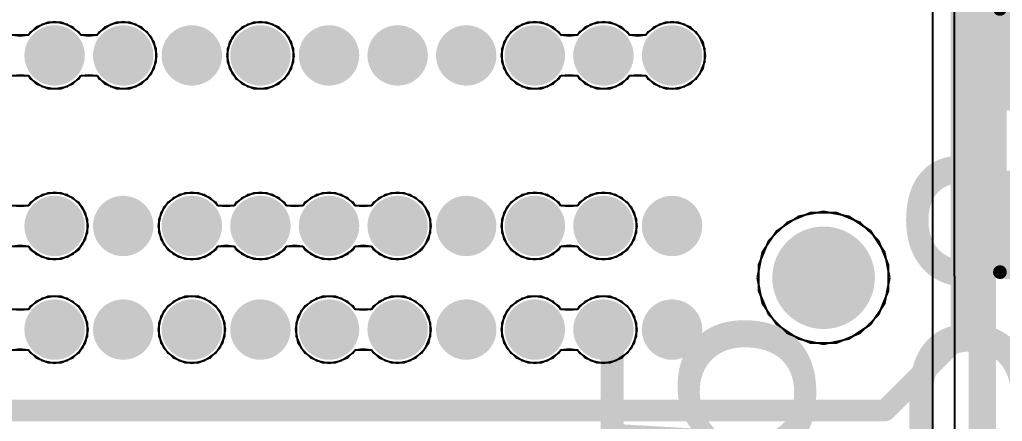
# Model space of a CAD drawing. Header units: millimetres. Extents: x -23 to 83, y -38 to 11.
# Drawn here: x 18.42 to 27.52, y -31.4 to -27.68 of the extents above; entities that cross this region are included whole.
import ezdxf

# ---------------------------------------------------------------- set-up
doc = ezdxf.new("R2010")
doc.units = ezdxf.units.MM
for name, color, linetype in [('BottomLayer', 5, 'Continuous'), ('BottomSolder', 6, 'Continuous'), ('PadHoleLayer', 156, 'Continuous'), ('TopLayer', 1, 'Continuous'), ('TopOverlay', 2, 'Continuous'), ('TopPaste', 8, 'Continuous'), ('TopSolder', 216, 'Continuous')]:
    doc.layers.add(name, color=color, linetype=linetype)
doc.styles.add('Arial', font='', dxfattribs={"height": 0.2})
doc.styles.get('Arial').set_extended_font_data('Arial')

# ---------------------------------------------------------------- blocks, each defined once
blk = doc.blocks.new('ADM6_30_01_5_L_4_2_A_TR_57')
at = {"layer": 'BottomSolder'}
h = blk.add_hatch(color=6, dxfattribs=at)
edge = h.paths.add_edge_path()
edge.add_arc((-10.61, 1.27), 0.1016, 0, 360)
at = {"layer": 'PadHoleLayer'}
h = blk.add_hatch(color=156, dxfattribs=at)
edge = h.paths.add_edge_path()
edge.add_arc((-10.61, 1.27), 0.475, 0, 360)
at = {"layer": 'TopLayer'}
h = blk.add_hatch(color=1, dxfattribs=at)
edge = h.paths.add_edge_path()
edge.add_arc((-9.2075, 1.75), 0.178, 0, 360)
h = blk.add_hatch(color=1, dxfattribs=at)
edge = h.paths.add_edge_path()
edge.add_arc((-8.5725, 1.75), 0.178, 0, 360)
h = blk.add_hatch(color=1, dxfattribs=at)
edge = h.paths.add_edge_path()
edge.add_arc((-7.9375, 1.75), 0.178, 0, 360)
h = blk.add_hatch(color=1, dxfattribs=at)
edge = h.paths.add_edge_path()
edge.add_arc((-7.3025, 1.75), 0.178, 0, 360)
h = blk.add_hatch(color=1, dxfattribs=at)
edge = h.paths.add_edge_path()
edge.add_arc((-6.6675, 1.75), 0.178, 0, 360)
h = blk.add_hatch(color=1, dxfattribs=at)
edge = h.paths.add_edge_path()
edge.add_arc((-6.0325, 1.75), 0.178, 0, 360)
h = blk.add_hatch(color=1, dxfattribs=at)
edge = h.paths.add_edge_path()
edge.add_arc((-5.3975, 1.75), 0.178, 0, 360)
h = blk.add_hatch(color=1, dxfattribs=at)
edge = h.paths.add_edge_path()
edge.add_arc((-4.7625, 1.75), 0.178, 0, 360)
h = blk.add_hatch(color=1, dxfattribs=at)
edge = h.paths.add_edge_path()
edge.add_arc((-4.1275, 1.75), 0.178, 0, 360)
h = blk.add_hatch(color=1, dxfattribs=at)
edge = h.paths.add_edge_path()
edge.add_arc((-3.4925, 1.75), 0.178, 0, 360)
h = blk.add_hatch(color=1, dxfattribs=at)
edge = h.paths.add_edge_path()
edge.add_arc((-9.2075, 0.79), 0.178, 0, 360)
h = blk.add_hatch(color=1, dxfattribs=at)
edge = h.paths.add_edge_path()
edge.add_arc((-8.5725, 0.79), 0.178, 0, 360)
h = blk.add_hatch(color=1, dxfattribs=at)
edge = h.paths.add_edge_path()
edge.add_arc((-7.9375, 0.79), 0.178, 0, 360)
h = blk.add_hatch(color=1, dxfattribs=at)
edge = h.paths.add_edge_path()
edge.add_arc((-7.3025, 0.79), 0.178, 0, 360)
h = blk.add_hatch(color=1, dxfattribs=at)
edge = h.paths.add_edge_path()
edge.add_arc((-6.6675, 0.79), 0.178, 0, 360)
h = blk.add_hatch(color=1, dxfattribs=at)
edge = h.paths.add_edge_path()
edge.add_arc((-6.0325, 0.79), 0.178, 0, 360)
h = blk.add_hatch(color=1, dxfattribs=at)
edge = h.paths.add_edge_path()
edge.add_arc((-5.3975, 0.79), 0.178, 0, 360)
h = blk.add_hatch(color=1, dxfattribs=at)
edge = h.paths.add_edge_path()
edge.add_arc((-4.7625, 0.79), 0.178, 0, 360)
h = blk.add_hatch(color=1, dxfattribs=at)
edge = h.paths.add_edge_path()
edge.add_arc((-4.1275, 0.79), 0.178, 0, 360)
h = blk.add_hatch(color=1, dxfattribs=at)
edge = h.paths.add_edge_path()
edge.add_arc((-3.4925, 0.79), 0.178, 0, 360)
h = blk.add_hatch(color=1, dxfattribs=at)
edge = h.paths.add_edge_path()
edge.add_arc((-9.2075, -0.79), 0.178, 0, 360)
h = blk.add_hatch(color=1, dxfattribs=at)
edge = h.paths.add_edge_path()
edge.add_arc((-8.5725, -0.79), 0.178, 0, 360)
h = blk.add_hatch(color=1, dxfattribs=at)
edge = h.paths.add_edge_path()
edge.add_arc((-7.9375, -0.79), 0.178, 0, 360)
h = blk.add_hatch(color=1, dxfattribs=at)
edge = h.paths.add_edge_path()
edge.add_arc((-7.3025, -0.79), 0.178, 0, 360)
h = blk.add_hatch(color=1, dxfattribs=at)
edge = h.paths.add_edge_path()
edge.add_arc((-6.6675, -0.79), 0.178, 0, 360)
h = blk.add_hatch(color=1, dxfattribs=at)
edge = h.paths.add_edge_path()
edge.add_arc((-6.0325, -0.79), 0.178, 0, 360)
h = blk.add_hatch(color=1, dxfattribs=at)
edge = h.paths.add_edge_path()
edge.add_arc((-5.3975, -0.79), 0.178, 0, 360)
h = blk.add_hatch(color=1, dxfattribs=at)
edge = h.paths.add_edge_path()
edge.add_arc((-4.7625, -0.79), 0.178, 0, 360)
h = blk.add_hatch(color=1, dxfattribs=at)
edge = h.paths.add_edge_path()
edge.add_arc((-4.1275, -0.79), 0.178, 0, 360)
h = blk.add_hatch(color=1, dxfattribs=at)
edge = h.paths.add_edge_path()
edge.add_arc((-3.4925, -0.79), 0.178, 0, 360)
at = {"layer": 'TopPaste'}
h = blk.add_hatch(color=8, dxfattribs=at)
edge = h.paths.add_edge_path()
edge.add_arc((-9.2075, 1.75), 0.178, 0, 360)
h = blk.add_hatch(color=8, dxfattribs=at)
edge = h.paths.add_edge_path()
edge.add_arc((-8.5725, 1.75), 0.178, 0, 360)
h = blk.add_hatch(color=8, dxfattribs=at)
edge = h.paths.add_edge_path()
edge.add_arc((-7.9375, 1.75), 0.178, 0, 360)
h = blk.add_hatch(color=8, dxfattribs=at)
edge = h.paths.add_edge_path()
edge.add_arc((-7.3025, 1.75), 0.178, 0, 360)
h = blk.add_hatch(color=8, dxfattribs=at)
edge = h.paths.add_edge_path()
edge.add_arc((-6.6675, 1.75), 0.178, 0, 360)
h = blk.add_hatch(color=8, dxfattribs=at)
edge = h.paths.add_edge_path()
edge.add_arc((-6.0325, 1.75), 0.178, 0, 360)
h = blk.add_hatch(color=8, dxfattribs=at)
edge = h.paths.add_edge_path()
edge.add_arc((-5.3975, 1.75), 0.178, 0, 360)
h = blk.add_hatch(color=8, dxfattribs=at)
edge = h.paths.add_edge_path()
edge.add_arc((-4.7625, 1.75), 0.178, 0, 360)
h = blk.add_hatch(color=8, dxfattribs=at)
edge = h.paths.add_edge_path()
edge.add_arc((-4.1275, 1.75), 0.178, 0, 360)
h = blk.add_hatch(color=8, dxfattribs=at)
edge = h.paths.add_edge_path()
edge.add_arc((-3.4925, 1.75), 0.178, 0, 360)
h = blk.add_hatch(color=8, dxfattribs=at)
edge = h.paths.add_edge_path()
edge.add_arc((-9.2075, 0.79), 0.178, 0, 360)
h = blk.add_hatch(color=8, dxfattribs=at)
edge = h.paths.add_edge_path()
edge.add_arc((-8.5725, 0.79), 0.178, 0, 360)
h = blk.add_hatch(color=8, dxfattribs=at)
edge = h.paths.add_edge_path()
edge.add_arc((-7.9375, 0.79), 0.178, 0, 360)
h = blk.add_hatch(color=8, dxfattribs=at)
edge = h.paths.add_edge_path()
edge.add_arc((-7.3025, 0.79), 0.178, 0, 360)
h = blk.add_hatch(color=8, dxfattribs=at)
edge = h.paths.add_edge_path()
edge.add_arc((-6.6675, 0.79), 0.178, 0, 360)
h = blk.add_hatch(color=8, dxfattribs=at)
edge = h.paths.add_edge_path()
edge.add_arc((-6.0325, 0.79), 0.178, 0, 360)
h = blk.add_hatch(color=8, dxfattribs=at)
edge = h.paths.add_edge_path()
edge.add_arc((-5.3975, 0.79), 0.178, 0, 360)
h = blk.add_hatch(color=8, dxfattribs=at)
edge = h.paths.add_edge_path()
edge.add_arc((-4.7625, 0.79), 0.178, 0, 360)
h = blk.add_hatch(color=8, dxfattribs=at)
edge = h.paths.add_edge_path()
edge.add_arc((-4.1275, 0.79), 0.178, 0, 360)
h = blk.add_hatch(color=8, dxfattribs=at)
edge = h.paths.add_edge_path()
edge.add_arc((-3.4925, 0.79), 0.178, 0, 360)
h = blk.add_hatch(color=8, dxfattribs=at)
edge = h.paths.add_edge_path()
edge.add_arc((-9.2075, -0.79), 0.178, 0, 360)
h = blk.add_hatch(color=8, dxfattribs=at)
edge = h.paths.add_edge_path()
edge.add_arc((-8.5725, -0.79), 0.178, 0, 360)
h = blk.add_hatch(color=8, dxfattribs=at)
edge = h.paths.add_edge_path()
edge.add_arc((-7.9375, -0.79), 0.178, 0, 360)
h = blk.add_hatch(color=8, dxfattribs=at)
edge = h.paths.add_edge_path()
edge.add_arc((-7.3025, -0.79), 0.178, 0, 360)
h = blk.add_hatch(color=8, dxfattribs=at)
edge = h.paths.add_edge_path()
edge.add_arc((-6.6675, -0.79), 0.178, 0, 360)
h = blk.add_hatch(color=8, dxfattribs=at)
edge = h.paths.add_edge_path()
edge.add_arc((-6.0325, -0.79), 0.178, 0, 360)
h = blk.add_hatch(color=8, dxfattribs=at)
edge = h.paths.add_edge_path()
edge.add_arc((-5.3975, -0.79), 0.178, 0, 360)
h = blk.add_hatch(color=8, dxfattribs=at)
edge = h.paths.add_edge_path()
edge.add_arc((-4.7625, -0.79), 0.178, 0, 360)
h = blk.add_hatch(color=8, dxfattribs=at)
edge = h.paths.add_edge_path()
edge.add_arc((-4.1275, -0.79), 0.178, 0, 360)
h = blk.add_hatch(color=8, dxfattribs=at)
edge = h.paths.add_edge_path()
edge.add_arc((-3.4925, -0.79), 0.178, 0, 360)
at = {"layer": 'TopSolder'}
h = blk.add_hatch(color=216, dxfattribs=at)
edge = h.paths.add_edge_path()
edge.add_arc((-9.2075, 1.75), 0.2796, 0, 360)
h = blk.add_hatch(color=216, dxfattribs=at)
edge = h.paths.add_edge_path()
edge.add_arc((-8.5725, 1.75), 0.2796, 0, 360)
h = blk.add_hatch(color=216, dxfattribs=at)
edge = h.paths.add_edge_path()
edge.add_arc((-7.9375, 1.75), 0.2796, 0, 360)
h = blk.add_hatch(color=216, dxfattribs=at)
edge = h.paths.add_edge_path()
edge.add_arc((-7.3025, 1.75), 0.2796, 0, 360)
h = blk.add_hatch(color=216, dxfattribs=at)
edge = h.paths.add_edge_path()
edge.add_arc((-6.6675, 1.75), 0.2796, 0, 360)
h = blk.add_hatch(color=216, dxfattribs=at)
edge = h.paths.add_edge_path()
edge.add_arc((-6.0325, 1.75), 0.2796, 0, 360)
h = blk.add_hatch(color=216, dxfattribs=at)
edge = h.paths.add_edge_path()
edge.add_arc((-5.3975, 1.75), 0.2796, 0, 360)
h = blk.add_hatch(color=216, dxfattribs=at)
edge = h.paths.add_edge_path()
edge.add_arc((-4.7625, 1.75), 0.2796, 0, 360)
h = blk.add_hatch(color=216, dxfattribs=at)
edge = h.paths.add_edge_path()
edge.add_arc((-4.1275, 1.75), 0.2796, 0, 360)
h = blk.add_hatch(color=216, dxfattribs=at)
edge = h.paths.add_edge_path()
edge.add_arc((-3.4925, 1.75), 0.2796, 0, 360)
h = blk.add_hatch(color=216, dxfattribs=at)
edge = h.paths.add_edge_path()
edge.add_arc((-10.61, 1.27), 0.1016, 0, 360)
h = blk.add_hatch(color=216, dxfattribs=at)
edge = h.paths.add_edge_path()
edge.add_arc((-9.2075, 0.79), 0.2796, 0, 360)
h = blk.add_hatch(color=216, dxfattribs=at)
edge = h.paths.add_edge_path()
edge.add_arc((-8.5725, 0.79), 0.2796, 0, 360)
h = blk.add_hatch(color=216, dxfattribs=at)
edge = h.paths.add_edge_path()
edge.add_arc((-7.9375, 0.79), 0.2796, 0, 360)
h = blk.add_hatch(color=216, dxfattribs=at)
edge = h.paths.add_edge_path()
edge.add_arc((-7.3025, 0.79), 0.2796, 0, 360)
h = blk.add_hatch(color=216, dxfattribs=at)
edge = h.paths.add_edge_path()
edge.add_arc((-6.6675, 0.79), 0.2796, 0, 360)
h = blk.add_hatch(color=216, dxfattribs=at)
edge = h.paths.add_edge_path()
edge.add_arc((-6.0325, 0.79), 0.2796, 0, 360)
h = blk.add_hatch(color=216, dxfattribs=at)
edge = h.paths.add_edge_path()
edge.add_arc((-5.3975, 0.79), 0.2796, 0, 360)
h = blk.add_hatch(color=216, dxfattribs=at)
edge = h.paths.add_edge_path()
edge.add_arc((-4.7625, 0.79), 0.2796, 0, 360)
h = blk.add_hatch(color=216, dxfattribs=at)
edge = h.paths.add_edge_path()
edge.add_arc((-4.1275, 0.79), 0.2796, 0, 360)
h = blk.add_hatch(color=216, dxfattribs=at)
edge = h.paths.add_edge_path()
edge.add_arc((-3.4925, 0.79), 0.2796, 0, 360)
h = blk.add_hatch(color=216, dxfattribs=at)
edge = h.paths.add_edge_path()
edge.add_arc((-9.2075, -0.79), 0.2796, 0, 360)
h = blk.add_hatch(color=216, dxfattribs=at)
edge = h.paths.add_edge_path()
edge.add_arc((-8.5725, -0.79), 0.2796, 0, 360)
h = blk.add_hatch(color=216, dxfattribs=at)
edge = h.paths.add_edge_path()
edge.add_arc((-7.9375, -0.79), 0.2796, 0, 360)
h = blk.add_hatch(color=216, dxfattribs=at)
edge = h.paths.add_edge_path()
edge.add_arc((-7.3025, -0.79), 0.2796, 0, 360)
h = blk.add_hatch(color=216, dxfattribs=at)
edge = h.paths.add_edge_path()
edge.add_arc((-6.6675, -0.79), 0.2796, 0, 360)
h = blk.add_hatch(color=216, dxfattribs=at)
edge = h.paths.add_edge_path()
edge.add_arc((-6.0325, -0.79), 0.2796, 0, 360)
h = blk.add_hatch(color=216, dxfattribs=at)
edge = h.paths.add_edge_path()
edge.add_arc((-5.3975, -0.79), 0.2796, 0, 360)
h = blk.add_hatch(color=216, dxfattribs=at)
edge = h.paths.add_edge_path()
edge.add_arc((-4.7625, -0.79), 0.2796, 0, 360)
h = blk.add_hatch(color=216, dxfattribs=at)
edge = h.paths.add_edge_path()
edge.add_arc((-4.1275, -0.79), 0.2796, 0, 360)
h = blk.add_hatch(color=216, dxfattribs=at)
edge = h.paths.add_edge_path()
edge.add_arc((-3.4925, -0.79), 0.2796, 0, 360)
at = {"layer": 'TopOverlay', "const_width": 0.2}
for points in [[(-11.178, 2.5), (-11.885, 1.793)], [(11.178, 2.5), (-11.178, 2.5)], [(-11.885, 1.793), (-11.885, -2.5)]]:
    blk.add_lwpolyline(points, dxfattribs=at)
at = {"layer": 'TopOverlay', "const_width": 0.1}
for points in [[(-11.228, 2.5, 1), (-11.128, 2.5, 1)], [(-11.228, 2.5, 1), (-11.128, 2.5, 1)], [(-11.935, 1.793, 1), (-11.835, 1.793, 1)], [(-11.935, 1.793, 1), (-11.835, 1.793, 1)]]:
    blk.add_lwpolyline(points, format="xyb", close=True, dxfattribs=at)
blk = doc.blocks.new('R___0603_97')
at = {"layer": 'TopLayer'}
for points in [[(-0.381, 0.4445), (-0.381, -0.4445), (-1.143, -0.4445), (-1.143, 0.4445)], [(1.143, 0.4445), (1.143, -0.4445), (0.381, -0.4445), (0.381, 0.4445)]]:
    blk.add_hatch(color=1, dxfattribs=at).paths.add_polyline_path(points)
at = {"layer": 'TopPaste'}
for points in [[(-0.381, 0.4445), (-0.381, -0.4445), (-1.143, -0.4445), (-1.143, 0.4445)], [(1.143, 0.4445), (1.143, -0.4445), (0.381, -0.4445), (0.381, 0.4445)]]:
    blk.add_hatch(color=8, dxfattribs=at).paths.add_polyline_path(points)
at = {"layer": 'TopSolder'}
for points in [[(-0.2794, 0.5461), (-0.2794, -0.5461), (-1.2446, -0.5461), (-1.2446, 0.5461)], [(1.2446, 0.5461), (1.2446, -0.5461), (0.2794, -0.5461), (0.2794, 0.5461)]]:
    blk.add_hatch(color=216, dxfattribs=at).paths.add_polyline_path(points)
at = {"layer": 'TopOverlay', "const_width": 0.127}
for points in [[(-1.2192, -0.5334), (-1.2192, 0.5334)], [(1.2192, 0.5334), (-1.2192, 0.5334)], [(1.2192, -0.5334), (1.2192, 0.5334)], [(1.2192, -0.5334), (-1.2192, -0.5334)]]:
    blk.add_lwpolyline(points, dxfattribs=at)
at = {"layer": 'TopOverlay', "const_width": 0.0635}
for points in [[(-1.25095, 0.5334, 1), (-1.18745, 0.5334, 1)], [(-1.25095, 0.5334, 1), (-1.18745, 0.5334, 1)], [(1.18745, 0.5334, 1), (1.25095, 0.5334, 1)], [(1.18745, 0.5334, 1), (1.25095, 0.5334, 1)], [(-1.25095, -0.5334, 1), (-1.18745, -0.5334, 1)], [(-1.25095, -0.5334, 1), (-1.18745, -0.5334, 1)], [(1.18745, -0.5334, 1), (1.25095, -0.5334, 1)], [(1.18745, -0.5334, 1), (1.25095, -0.5334, 1)]]:
    blk.add_lwpolyline(points, format="xyb", close=True, dxfattribs=at)

msp = doc.modelspace()

# ---------------------------------------------------------------- linework, layer by layer
at = {"layer": 'BottomLayer'}
for p, q in [((25.7407, -29.468), (25.5194, -29.5597)), ((25.9802, -29.468), (25.7407, -29.468)), ((26.2014, -29.5597), (25.9802, -29.468)), ((25.5194, -29.5597), (25.3501, -29.729)), ((26.3708, -29.729), (26.2014, -29.5597)), ((25.3501, -29.729), (25.2584, -29.9503)), ((26.4624, -29.9503), (26.3708, -29.729)), ((25.2584, -29.9503), (25.2584, -30.1898)), ((26.4624, -30.1898), (26.4624, -29.9503)), ((25.2584, -30.1898), (25.3501, -30.411)), ((26.3708, -30.411), (26.4624, -30.1898)), ((25.3501, -30.411), (25.5194, -30.5804)), ((26.2014, -30.5804), (26.3708, -30.411)), ((25.5194, -30.5804), (25.7407, -30.672)), ((25.9802, -30.672), (26.2014, -30.5804)), ((25.7407, -30.672), (25.9802, -30.672))]:
    msp.add_line(p, q, dxfattribs=at)
at = {"layer": 'TopLayer'}
for p, q in [((26.868, -26.3906), (26.868, -31.7655)), ((27.0686, -27.5503), (27.0686, -30.0467)), ((18.6239, -27.7227), (18.523, -27.7902)), ((18.6822, -27.705), (18.5701, -27.7515)), ((18.7429, -27.6991), (18.6239, -27.7227)), ((18.8036, -27.705), (18.6822, -27.705)), ((18.8619, -27.7227), (18.7429, -27.6991)), ((18.9157, -27.7515), (18.8036, -27.705)), ((18.9628, -27.7902), (18.8619, -27.7227)), ((19.2589, -27.7227), (19.158, -27.7902)), ((19.3172, -27.705), (19.2051, -27.7515)), ((19.3779, -27.6991), (19.2589, -27.7227)), ((19.4386, -27.705), (19.3172, -27.705)), ((19.4969, -27.7227), (19.3779, -27.6991)), ((19.5507, -27.7515), (19.4386, -27.705)), ((19.5978, -27.7902), (19.4969, -27.7227)), ((20.5289, -27.7227), (20.428, -27.7902)), ((20.5872, -27.705), (20.4751, -27.7515)), ((20.6479, -27.6991), (20.5289, -27.7227)), ((20.7086, -27.705), (20.5872, -27.705)), ((20.7669, -27.7227), (20.6479, -27.6991)), ((20.8207, -27.7515), (20.7086, -27.705)), ((20.8678, -27.7902), (20.7669, -27.7227)), ((23.0689, -27.7227), (22.968, -27.7902)), ((23.1272, -27.705), (23.0151, -27.7515)), ((23.1879, -27.6991), (23.0689, -27.7227)), ((23.2486, -27.705), (23.1272, -27.705)), ((23.3069, -27.7227), (23.1879, -27.6991)), ((23.3607, -27.7515), (23.2486, -27.705)), ((23.4078, -27.7902), (23.3069, -27.7227)), ((23.7039, -27.7227), (23.603, -27.7902)), ((23.7622, -27.705), (23.6501, -27.7515)), ((23.8229, -27.6991), (23.7039, -27.7227)), ((23.8836, -27.705), (23.7622, -27.705)), ((23.9419, -27.7227), (23.8229, -27.6991)), ((23.9957, -27.7515), (23.8836, -27.705)), ((24.0428, -27.7902), (23.9419, -27.7227)), ((24.3389, -27.7227), (24.238, -27.7902)), ((24.3972, -27.705), (24.2851, -27.7515)), ((24.4579, -27.6991), (24.3389, -27.7227)), ((24.5186, -27.705), (24.3972, -27.705)), ((24.5769, -27.7227), (24.4579, -27.6991)), ((24.6307, -27.7515), (24.5186, -27.705)), ((24.6778, -27.7902), (24.5769, -27.7227)), ((18.5013, -27.8227), (18.3496, -27.8227)), ((18.4254, -27.8311), (18.3526, -27.8234)), ((18.4982, -27.8234), (18.4254, -27.8311)), ((18.5701, -27.7515), (18.4982, -27.8234)), ((18.523, -27.7902), (18.5013, -27.8227)), ((18.9876, -27.8234), (18.9157, -27.7515)), ((18.9846, -27.8227), (18.9628, -27.7902)), ((19.1363, -27.8227), (18.9846, -27.8227)), ((19.0604, -27.8311), (18.9876, -27.8234)), ((19.1332, -27.8234), (19.0604, -27.8311)), ((19.2051, -27.7515), (19.1332, -27.8234)), ((19.158, -27.7902), (19.1363, -27.8227)), ((19.6365, -27.8373), (19.5507, -27.7515)), ((19.6652, -27.891), (19.5978, -27.7902)), ((20.428, -27.7902), (20.3606, -27.891)), ((20.4751, -27.7515), (20.3893, -27.8373)), ((20.9065, -27.8373), (20.8207, -27.7515)), ((20.9352, -27.891), (20.8678, -27.7902)), ((22.968, -27.7902), (22.9006, -27.891)), ((23.0151, -27.7515), (22.9293, -27.8373)), ((23.4326, -27.8234), (23.3607, -27.7515)), ((23.4296, -27.8227), (23.4078, -27.7902)), ((23.5813, -27.8227), (23.4296, -27.8227)), ((23.5054, -27.8311), (23.4326, -27.8234)), ((23.5782, -27.8234), (23.5054, -27.8311)), ((23.6501, -27.7515), (23.5782, -27.8234)), ((23.603, -27.7902), (23.5813, -27.8227)), ((24.0676, -27.8234), (23.9957, -27.7515)), ((24.0646, -27.8227), (24.0428, -27.7902)), ((24.2163, -27.8227), (24.0646, -27.8227)), ((24.1404, -27.8311), (24.0676, -27.8234)), ((24.2132, -27.8234), (24.1404, -27.8311)), ((24.2851, -27.7515), (24.2132, -27.8234)), ((24.238, -27.7902), (24.2163, -27.8227)), ((24.7165, -27.8373), (24.6307, -27.7515)), ((24.7452, -27.891), (24.6778, -27.7902)), ((19.6829, -27.9494), (19.6365, -27.8373)), ((19.6889, -28.01), (19.6652, -27.891)), ((20.3606, -27.891), (20.3369, -28.01)), ((20.3893, -27.8373), (20.3429, -27.9494)), ((20.9529, -27.9494), (20.9065, -27.8373)), ((20.9589, -28.01), (20.9352, -27.891)), ((22.9006, -27.891), (22.8769, -28.01)), ((22.9293, -27.8373), (22.8829, -27.9494)), ((24.7629, -27.9494), (24.7165, -27.8373)), ((24.7689, -28.01), (24.7452, -27.891)), ((19.6652, -28.129), (19.6889, -28.01)), ((19.6829, -28.0707), (19.6829, -27.9494)), ((20.3369, -28.01), (20.3606, -28.129)), ((20.3429, -27.9494), (20.3429, -28.0707)), ((20.9352, -28.129), (20.9589, -28.01)), ((20.9529, -28.0707), (20.9529, -27.9494)), ((22.8769, -28.01), (22.9006, -28.129)), ((22.8829, -27.9494), (22.8829, -28.0707)), ((24.7452, -28.129), (24.7689, -28.01)), ((24.7629, -28.0707), (24.7629, -27.9494)), ((19.6365, -28.1828), (19.6829, -28.0707)), ((20.3429, -28.0707), (20.3893, -28.1828)), ((20.9065, -28.1828), (20.9529, -28.0707)), ((22.8829, -28.0707), (22.9293, -28.1828)), ((24.7165, -28.1828), (24.7629, -28.0707)), ((18.3526, -28.1967), (18.4254, -28.189)), ((18.4254, -28.189), (18.4982, -28.1967)), ((18.4982, -28.1967), (18.5701, -28.2686)), ((18.9157, -28.2686), (18.9876, -28.1967)), ((18.9876, -28.1967), (19.0604, -28.189)), ((19.0604, -28.189), (19.1332, -28.1967)), ((19.1332, -28.1967), (19.2051, -28.2686)), ((19.5507, -28.2686), (19.6365, -28.1828)), ((19.5978, -28.2299), (19.6652, -28.129)), ((20.3606, -28.129), (20.428, -28.2299)), ((20.3893, -28.1828), (20.4751, -28.2686)), ((20.8207, -28.2686), (20.9065, -28.1828)), ((20.8678, -28.2299), (20.9352, -28.129)), ((22.9006, -28.129), (22.968, -28.2299)), ((22.9293, -28.1828), (23.0151, -28.2686)), ((23.3607, -28.2686), (23.4326, -28.1967)), ((23.4326, -28.1967), (23.5054, -28.189)), ((23.5054, -28.189), (23.5782, -28.1967)), ((23.5782, -28.1967), (23.6501, -28.2686)), ((23.9957, -28.2686), (24.0676, -28.1967)), ((24.0676, -28.1967), (24.1404, -28.189)), ((24.1404, -28.189), (24.2132, -28.1967)), ((24.2132, -28.1967), (24.2851, -28.2686)), ((24.6307, -28.2686), (24.7165, -28.1828)), ((24.6778, -28.2299), (24.7452, -28.129)), ((18.3496, -28.1974), (18.5013, -28.1974)), ((18.5013, -28.1974), (18.523, -28.2299)), ((18.523, -28.2299), (18.6239, -28.2973)), ((18.5701, -28.2686), (18.6822, -28.315)), ((18.8036, -28.315), (18.9157, -28.2686)), ((18.8619, -28.2973), (18.9628, -28.2299)), ((18.9628, -28.2299), (18.9846, -28.1974)), ((18.9846, -28.1974), (19.1363, -28.1974)), ((19.1363, -28.1974), (19.158, -28.2299)), ((19.158, -28.2299), (19.2589, -28.2973)), ((19.2051, -28.2686), (19.3172, -28.315)), ((19.4386, -28.315), (19.5507, -28.2686)), ((19.4969, -28.2973), (19.5978, -28.2299)), ((20.428, -28.2299), (20.5289, -28.2973)), ((20.4751, -28.2686), (20.5872, -28.315)), ((20.7086, -28.315), (20.8207, -28.2686)), ((20.7669, -28.2973), (20.8678, -28.2299)), ((22.968, -28.2299), (23.0689, -28.2973)), ((23.0151, -28.2686), (23.1272, -28.315)), ((23.2486, -28.315), (23.3607, -28.2686)), ((23.3069, -28.2973), (23.4078, -28.2299)), ((23.4078, -28.2299), (23.4296, -28.1974)), ((23.4296, -28.1974), (23.5813, -28.1974)), ((23.5813, -28.1974), (23.603, -28.2299)), ((23.603, -28.2299), (23.7039, -28.2973)), ((23.6501, -28.2686), (23.7622, -28.315)), ((23.8836, -28.315), (23.9957, -28.2686)), ((23.9419, -28.2973), (24.0428, -28.2299)), ((24.0428, -28.2299), (24.0646, -28.1974)), ((24.0646, -28.1974), (24.2163, -28.1974)), ((24.2163, -28.1974), (24.238, -28.2299)), ((24.238, -28.2299), (24.3389, -28.2973)), ((24.2851, -28.2686), (24.3972, -28.315)), ((24.5186, -28.315), (24.6307, -28.2686)), ((24.5769, -28.2973), (24.6778, -28.2299)), ((18.6239, -28.2973), (18.7429, -28.321)), ((18.6822, -28.315), (18.8036, -28.315)), ((18.7429, -28.321), (18.8619, -28.2973)), ((19.2589, -28.2973), (19.3779, -28.321)), ((19.3172, -28.315), (19.4386, -28.315)), ((19.3779, -28.321), (19.4969, -28.2973)), ((20.5289, -28.2973), (20.6479, -28.321)), ((20.5872, -28.315), (20.7086, -28.315)), ((20.6479, -28.321), (20.7669, -28.2973)), ((23.0689, -28.2973), (23.1879, -28.321)), ((23.1272, -28.315), (23.2486, -28.315)), ((23.1879, -28.321), (23.3069, -28.2973)), ((23.7039, -28.2973), (23.8229, -28.321)), ((23.7622, -28.315), (23.8836, -28.315)), ((23.8229, -28.321), (23.9419, -28.2973)), ((24.3389, -28.2973), (24.4579, -28.321)), ((24.3972, -28.315), (24.5186, -28.315)), ((24.4579, -28.321), (24.5769, -28.2973)), ((18.6822, -29.285), (18.5701, -29.3315)), ((18.7429, -29.2791), (18.6239, -29.3027)), ((18.8036, -29.285), (18.6822, -29.285)), ((18.8619, -29.3027), (18.7429, -29.2791)), ((18.9157, -29.3315), (18.8036, -29.285)), ((19.9522, -29.285), (19.8401, -29.3315)), ((20.0129, -29.2791), (19.8939, -29.3027)), ((20.0736, -29.285), (19.9522, -29.285)), ((20.1319, -29.3027), (20.0129, -29.2791)), ((20.1857, -29.3315), (20.0736, -29.285)), ((20.5872, -29.285), (20.4751, -29.3315)), ((20.6479, -29.2791), (20.5289, -29.3027)), ((20.7086, -29.285), (20.5872, -29.285)), ((20.7669, -29.3027), (20.6479, -29.2791)), ((20.8207, -29.3315), (20.7086, -29.285)), ((21.2222, -29.285), (21.1101, -29.3315)), ((21.2829, -29.2791), (21.1639, -29.3027)), ((21.3436, -29.285), (21.2222, -29.285)), ((21.4019, -29.3027), (21.2829, -29.2791)), ((21.4557, -29.3315), (21.3436, -29.285)), ((21.8572, -29.285), (21.7451, -29.3315)), ((21.9179, -29.2791), (21.7989, -29.3027)), ((21.9786, -29.285), (21.8572, -29.285)), ((22.0369, -29.3027), (21.9179, -29.2791)), ((22.0907, -29.3315), (21.9786, -29.285)), ((23.1272, -29.285), (23.0151, -29.3315)), ((23.1879, -29.2791), (23.0689, -29.3027)), ((23.2486, -29.285), (23.1272, -29.285)), ((23.3069, -29.3027), (23.1879, -29.2791)), ((23.3607, -29.3315), (23.2486, -29.285)), ((23.7622, -29.285), (23.6501, -29.3315)), ((23.8229, -29.2791), (23.7039, -29.3027)), ((23.8836, -29.285), (23.7622, -29.285)), ((23.9419, -29.3027), (23.8229, -29.2791)), ((23.9957, -29.3315), (23.8836, -29.285)), ((18.5701, -29.3315), (18.4982, -29.4034)), ((18.523, -29.3702), (18.5013, -29.4027)), ((18.6239, -29.3027), (18.523, -29.3702)), ((18.9628, -29.3702), (18.8619, -29.3027)), ((19.0015, -29.4173), (18.9157, -29.3315)), ((19.0302, -29.471), (18.9628, -29.3702)), ((19.793, -29.3702), (19.7256, -29.471)), ((19.8401, -29.3315), (19.7543, -29.4173)), ((19.8939, -29.3027), (19.793, -29.3702)), ((20.2328, -29.3702), (20.1319, -29.3027)), ((20.2576, -29.4034), (20.1857, -29.3315)), ((20.2546, -29.4027), (20.2328, -29.3702)), ((20.4751, -29.3315), (20.4032, -29.4034)), ((20.428, -29.3702), (20.4063, -29.4027)), ((20.5289, -29.3027), (20.428, -29.3702)), ((20.8678, -29.3702), (20.7669, -29.3027)), ((20.8926, -29.4034), (20.8207, -29.3315)), ((20.8896, -29.4027), (20.8678, -29.3702)), ((21.1101, -29.3315), (21.0382, -29.4034)), ((21.063, -29.3702), (21.0413, -29.4027)), ((21.1639, -29.3027), (21.063, -29.3702)), ((21.5028, -29.3702), (21.4019, -29.3027)), ((21.5276, -29.4034), (21.4557, -29.3315)), ((21.5246, -29.4027), (21.5028, -29.3702)), ((21.7451, -29.3315), (21.6732, -29.4034)), ((21.698, -29.3702), (21.6763, -29.4027)), ((21.7989, -29.3027), (21.698, -29.3702)), ((22.1378, -29.3702), (22.0369, -29.3027)), ((22.1765, -29.4173), (22.0907, -29.3315)), ((22.2052, -29.471), (22.1378, -29.3702)), ((22.968, -29.3702), (22.9006, -29.471)), ((23.0151, -29.3315), (22.9293, -29.4173)), ((23.0689, -29.3027), (22.968, -29.3702)), ((23.4078, -29.3702), (23.3069, -29.3027)), ((23.4326, -29.4034), (23.3607, -29.3315)), ((23.4296, -29.4027), (23.4078, -29.3702)), ((23.6501, -29.3315), (23.5782, -29.4034)), ((23.603, -29.3702), (23.5813, -29.4027)), ((23.7039, -29.3027), (23.603, -29.3702)), ((24.0428, -29.3702), (23.9419, -29.3027)), ((24.0815, -29.4173), (23.9957, -29.3315)), ((24.1102, -29.471), (24.0428, -29.3702)), ((18.5013, -29.4027), (18.3496, -29.4027)), ((18.4254, -29.4111), (18.3526, -29.4034)), ((18.4982, -29.4034), (18.4254, -29.4111)), ((19.0479, -29.5294), (19.0015, -29.4173)), ((19.7543, -29.4173), (19.7079, -29.5294)), ((20.4063, -29.4027), (20.2546, -29.4027)), ((20.3304, -29.4111), (20.2576, -29.4034)), ((20.4032, -29.4034), (20.3304, -29.4111)), ((21.0413, -29.4027), (20.8896, -29.4027)), ((20.9654, -29.4111), (20.8926, -29.4034)), ((21.0382, -29.4034), (20.9654, -29.4111)), ((21.6763, -29.4027), (21.5246, -29.4027)), ((21.6004, -29.4111), (21.5276, -29.4034)), ((21.6732, -29.4034), (21.6004, -29.4111)), ((22.2229, -29.5294), (22.1765, -29.4173)), ((22.9293, -29.4173), (22.8829, -29.5294)), ((23.5813, -29.4027), (23.4296, -29.4027)), ((23.5054, -29.4111), (23.4326, -29.4034)), ((23.5782, -29.4034), (23.5054, -29.4111)), ((24.1279, -29.5294), (24.0815, -29.4173)), ((25.7407, -29.468), (25.5194, -29.5597)), ((25.8604, -29.4563), (25.6255, -29.503)), ((25.9802, -29.468), (25.7407, -29.468)), ((26.0953, -29.503), (25.8604, -29.4563)), ((26.2014, -29.5597), (25.9802, -29.468)), ((19.0539, -29.59), (19.0302, -29.471)), ((19.0479, -29.6507), (19.0479, -29.5294)), ((19.7256, -29.471), (19.7019, -29.59)), ((19.7079, -29.5294), (19.7079, -29.6507)), ((22.2289, -29.59), (22.2052, -29.471)), ((22.2229, -29.6507), (22.2229, -29.5294)), ((22.9006, -29.471), (22.8769, -29.59)), ((22.8829, -29.5294), (22.8829, -29.6507)), ((24.1339, -29.59), (24.1102, -29.471)), ((24.1279, -29.6507), (24.1279, -29.5294)), ((25.5194, -29.5597), (25.3501, -29.729)), ((25.6255, -29.503), (25.4264, -29.636)), ((26.2944, -29.636), (26.0953, -29.503)), ((26.3708, -29.729), (26.2014, -29.5597)), ((19.0015, -29.7628), (19.0479, -29.6507)), ((19.0302, -29.709), (19.0539, -29.59)), ((19.7019, -29.59), (19.7256, -29.709)), ((19.7079, -29.6507), (19.7543, -29.7628)), ((22.1765, -29.7628), (22.2229, -29.6507)), ((22.2052, -29.709), (22.2289, -29.59)), ((22.8769, -29.59), (22.9006, -29.709)), ((22.8829, -29.6507), (22.9293, -29.7628)), ((24.0815, -29.7628), (24.1279, -29.6507)), ((24.1102, -29.709), (24.1339, -29.59)), ((25.4264, -29.636), (25.2933, -29.8352)), ((26.4275, -29.8352), (26.2944, -29.636)), ((18.9628, -29.8099), (19.0302, -29.709)), ((19.7256, -29.709), (19.793, -29.8099)), ((22.1378, -29.8099), (22.2052, -29.709)), ((22.9006, -29.709), (22.968, -29.8099)), ((24.0428, -29.8099), (24.1102, -29.709)), ((25.3501, -29.729), (25.2584, -29.9503)), ((26.4624, -29.9503), (26.3708, -29.729)), ((18.3496, -29.7774), (18.5013, -29.7774)), ((18.3526, -29.7767), (18.4254, -29.769)), ((18.4254, -29.769), (18.4982, -29.7767)), ((18.4982, -29.7767), (18.5701, -29.8486)), ((18.5013, -29.7774), (18.523, -29.8099)), ((18.523, -29.8099), (18.6239, -29.8773)), ((18.8619, -29.8773), (18.9628, -29.8099)), ((18.9157, -29.8486), (19.0015, -29.7628)), ((19.7543, -29.7628), (19.8401, -29.8486)), ((19.793, -29.8099), (19.8939, -29.8773)), ((20.1319, -29.8773), (20.2328, -29.8099)), ((20.1857, -29.8486), (20.2576, -29.7767)), ((20.2328, -29.8099), (20.2546, -29.7774)), ((20.2546, -29.7774), (20.4063, -29.7774)), ((20.2576, -29.7767), (20.3304, -29.769)), ((20.3304, -29.769), (20.4032, -29.7767)), ((20.4032, -29.7767), (20.4751, -29.8486)), ((20.4063, -29.7774), (20.428, -29.8099)), ((20.428, -29.8099), (20.5289, -29.8773)), ((20.7669, -29.8773), (20.8678, -29.8099)), ((20.8207, -29.8486), (20.8926, -29.7767)), ((20.8678, -29.8099), (20.8896, -29.7774)), ((20.8896, -29.7774), (21.0413, -29.7774)), ((20.8926, -29.7767), (20.9654, -29.769)), ((20.9654, -29.769), (21.0382, -29.7767)), ((21.0382, -29.7767), (21.1101, -29.8486)), ((21.0413, -29.7774), (21.063, -29.8099)), ((21.063, -29.8099), (21.1639, -29.8773)), ((21.4019, -29.8773), (21.5028, -29.8099)), ((21.4557, -29.8486), (21.5276, -29.7767)), ((21.5028, -29.8099), (21.5246, -29.7774)), ((21.5246, -29.7774), (21.6763, -29.7774)), ((21.5276, -29.7767), (21.6004, -29.769)), ((21.6004, -29.769), (21.6732, -29.7767)), ((21.6732, -29.7767), (21.7451, -29.8486)), ((21.6763, -29.7774), (21.698, -29.8099)), ((21.698, -29.8099), (21.7989, -29.8773)), ((22.0369, -29.8773), (22.1378, -29.8099)), ((22.0907, -29.8486), (22.1765, -29.7628)), ((22.9293, -29.7628), (23.0151, -29.8486)), ((22.968, -29.8099), (23.0689, -29.8773)), ((23.3069, -29.8773), (23.4078, -29.8099)), ((23.3607, -29.8486), (23.4326, -29.7767)), ((23.4078, -29.8099), (23.4296, -29.7774)), ((23.4296, -29.7774), (23.5813, -29.7774)), ((23.4326, -29.7767), (23.5054, -29.769)), ((23.5054, -29.769), (23.5782, -29.7767)), ((23.5782, -29.7767), (23.6501, -29.8486)), ((23.5813, -29.7774), (23.603, -29.8099)), ((23.603, -29.8099), (23.7039, -29.8773)), ((23.9419, -29.8773), (24.0428, -29.8099)), ((23.9957, -29.8486), (24.0815, -29.7628)), ((18.5701, -29.8486), (18.6822, -29.895)), ((18.6239, -29.8773), (18.7429, -29.901)), ((18.6822, -29.895), (18.8036, -29.895)), ((18.7429, -29.901), (18.8619, -29.8773)), ((18.8036, -29.895), (18.9157, -29.8486)), ((19.8401, -29.8486), (19.9522, -29.895)), ((19.8939, -29.8773), (20.0129, -29.901)), ((19.9522, -29.895), (20.0736, -29.895)), ((20.0129, -29.901), (20.1319, -29.8773)), ((20.0736, -29.895), (20.1857, -29.8486)), ((20.4751, -29.8486), (20.5872, -29.895)), ((20.5289, -29.8773), (20.6479, -29.901)), ((20.5872, -29.895), (20.7086, -29.895)), ((20.6479, -29.901), (20.7669, -29.8773)), ((20.7086, -29.895), (20.8207, -29.8486)), ((21.1101, -29.8486), (21.2222, -29.895)), ((21.1639, -29.8773), (21.2829, -29.901)), ((21.2222, -29.895), (21.3436, -29.895)), ((21.2829, -29.901), (21.4019, -29.8773)), ((21.3436, -29.895), (21.4557, -29.8486)), ((21.7451, -29.8486), (21.8572, -29.895)), ((21.7989, -29.8773), (21.9179, -29.901)), ((21.8572, -29.895), (21.9786, -29.895)), ((21.9179, -29.901), (22.0369, -29.8773)), ((21.9786, -29.895), (22.0907, -29.8486)), ((23.0151, -29.8486), (23.1272, -29.895)), ((23.0689, -29.8773), (23.1879, -29.901)), ((23.1272, -29.895), (23.2486, -29.895)), ((23.1879, -29.901), (23.3069, -29.8773)), ((23.2486, -29.895), (23.3607, -29.8486)), ((23.6501, -29.8486), (23.7622, -29.895)), ((23.7039, -29.8773), (23.8229, -29.901)), ((23.7622, -29.895), (23.8836, -29.895)), ((23.8229, -29.901), (23.9419, -29.8773)), ((23.8836, -29.895), (23.9957, -29.8486)), ((25.2933, -29.8352), (25.2466, -30.07)), ((26.4742, -30.07), (26.4275, -29.8352)), ((25.2584, -29.9503), (25.2584, -30.1898)), ((26.4624, -30.1898), (26.4624, -29.9503)), ((25.2466, -30.07), (25.2933, -30.3049)), ((26.4275, -30.3049), (26.4742, -30.07)), ((27.0686, -30.0467), (27.0714, -30.0608)), ((27.0714, -30.0608), (27.0714, -31.8713)), ((25.2584, -30.1898), (25.3501, -30.411)), ((26.3708, -30.411), (26.4624, -30.1898)), ((18.6239, -30.2627), (18.523, -30.3302)), ((18.6822, -30.245), (18.5701, -30.2915)), ((18.7429, -30.2391), (18.6239, -30.2627)), ((18.8036, -30.245), (18.6822, -30.245)), ((18.8619, -30.2627), (18.7429, -30.2391)), ((18.9157, -30.2915), (18.8036, -30.245)), ((18.9628, -30.3302), (18.8619, -30.2627)), ((19.8939, -30.2627), (19.793, -30.3302)), ((19.9522, -30.245), (19.8401, -30.2915)), ((20.0129, -30.2391), (19.8939, -30.2627)), ((20.0736, -30.245), (19.9522, -30.245)), ((20.1319, -30.2627), (20.0129, -30.2391)), ((20.1857, -30.2915), (20.0736, -30.245)), ((20.2328, -30.3302), (20.1319, -30.2627)), ((21.1639, -30.2627), (21.063, -30.3302)), ((21.2222, -30.245), (21.1101, -30.2915)), ((21.2829, -30.2391), (21.1639, -30.2627)), ((21.3436, -30.245), (21.2222, -30.245)), ((21.4019, -30.2627), (21.2829, -30.2391)), ((21.4557, -30.2915), (21.3436, -30.245)), ((21.5028, -30.3302), (21.4019, -30.2627)), ((21.7989, -30.2627), (21.698, -30.3302)), ((21.8572, -30.245), (21.7451, -30.2915)), ((21.9179, -30.2391), (21.7989, -30.2627)), ((21.9786, -30.245), (21.8572, -30.245)), ((22.0369, -30.2627), (21.9179, -30.2391)), ((22.0907, -30.2915), (21.9786, -30.245)), ((22.1378, -30.3302), (22.0369, -30.2627)), ((23.0689, -30.2627), (22.968, -30.3302)), ((23.1272, -30.245), (23.0151, -30.2915)), ((23.1879, -30.2391), (23.0689, -30.2627)), ((23.2486, -30.245), (23.1272, -30.245)), ((23.3069, -30.2627), (23.1879, -30.2391)), ((23.3607, -30.2915), (23.2486, -30.245)), ((23.4078, -30.3302), (23.3069, -30.2627)), ((23.7039, -30.2627), (23.603, -30.3302)), ((23.7622, -30.245), (23.6501, -30.2915)), ((23.8229, -30.2391), (23.7039, -30.2627)), ((23.8836, -30.245), (23.7622, -30.245)), ((23.9419, -30.2627), (23.8229, -30.2391)), ((23.9957, -30.2915), (23.8836, -30.245)), ((24.0428, -30.3302), (23.9419, -30.2627)), ((18.5013, -30.3627), (18.3496, -30.3627)), ((18.4254, -30.3711), (18.3526, -30.3634)), ((18.4982, -30.3634), (18.4254, -30.3711)), ((18.5701, -30.2915), (18.4982, -30.3634)), ((18.523, -30.3302), (18.5013, -30.3627)), ((19.0015, -30.3773), (18.9157, -30.2915)), ((19.0302, -30.431), (18.9628, -30.3302)), ((19.0479, -30.4894), (19.0015, -30.3773)), ((19.7543, -30.3773), (19.7079, -30.4894)), ((19.793, -30.3302), (19.7256, -30.431)), ((19.8401, -30.2915), (19.7543, -30.3773)), ((20.2715, -30.3773), (20.1857, -30.2915)), ((20.3002, -30.431), (20.2328, -30.3302)), ((20.3179, -30.4894), (20.2715, -30.3773)), ((21.0243, -30.3773), (20.9779, -30.4894)), ((21.063, -30.3302), (20.9956, -30.431)), ((21.1101, -30.2915), (21.0243, -30.3773)), ((21.5276, -30.3634), (21.4557, -30.2915)), ((21.5246, -30.3627), (21.5028, -30.3302)), ((21.6763, -30.3627), (21.5246, -30.3627)), ((21.6004, -30.3711), (21.5276, -30.3634)), ((21.6732, -30.3634), (21.6004, -30.3711)), ((21.7451, -30.2915), (21.6732, -30.3634)), ((21.698, -30.3302), (21.6763, -30.3627)), ((22.1765, -30.3773), (22.0907, -30.2915)), ((22.2052, -30.431), (22.1378, -30.3302)), ((22.2229, -30.4894), (22.1765, -30.3773)), ((22.9293, -30.3773), (22.8829, -30.4894)), ((22.968, -30.3302), (22.9006, -30.431)), ((23.0151, -30.2915), (22.9293, -30.3773)), ((23.4326, -30.3634), (23.3607, -30.2915)), ((23.4296, -30.3627), (23.4078, -30.3302)), ((23.5813, -30.3627), (23.4296, -30.3627)), ((23.5054, -30.3711), (23.4326, -30.3634)), ((23.5782, -30.3634), (23.5054, -30.3711)), ((23.6501, -30.2915), (23.5782, -30.3634)), ((23.603, -30.3302), (23.5813, -30.3627)), ((24.0815, -30.3773), (23.9957, -30.2915)), ((24.1102, -30.431), (24.0428, -30.3302)), ((24.1279, -30.4894), (24.0815, -30.3773)), ((25.2933, -30.3049), (25.4264, -30.5041)), ((26.2944, -30.5041), (26.4275, -30.3049)), ((19.0539, -30.55), (19.0302, -30.431)), ((19.7256, -30.431), (19.7019, -30.55)), ((20.3239, -30.55), (20.3002, -30.431)), ((20.9956, -30.431), (20.9719, -30.55)), ((22.2289, -30.55), (22.2052, -30.431)), ((22.9006, -30.431), (22.8769, -30.55)), ((24.1339, -30.55), (24.1102, -30.431)), ((25.3501, -30.411), (25.5194, -30.5804)), ((26.2014, -30.5804), (26.3708, -30.411)), ((19.0302, -30.669), (19.0539, -30.55)), ((19.0479, -30.6107), (19.0479, -30.4894)), ((19.7019, -30.55), (19.7256, -30.669)), ((19.7079, -30.4894), (19.7079, -30.6107)), ((20.3002, -30.669), (20.3239, -30.55)), ((20.3179, -30.6107), (20.3179, -30.4894)), ((20.9719, -30.55), (20.9956, -30.669)), ((20.9779, -30.4894), (20.9779, -30.6107)), ((22.2052, -30.669), (22.2289, -30.55)), ((22.2229, -30.6107), (22.2229, -30.4894)), ((22.8769, -30.55), (22.9006, -30.669)), ((22.8829, -30.4894), (22.8829, -30.6107)), ((24.1102, -30.669), (24.1339, -30.55)), ((24.1279, -30.6107), (24.1279, -30.4894)), ((25.4264, -30.5041), (25.6255, -30.6371)), ((26.0953, -30.6371), (26.2944, -30.5041)), ((19.0015, -30.7228), (19.0479, -30.6107)), ((19.7079, -30.6107), (19.7543, -30.7228)), ((20.2715, -30.7228), (20.3179, -30.6107)), ((20.9779, -30.6107), (21.0243, -30.7228)), ((22.1765, -30.7228), (22.2229, -30.6107)), ((22.8829, -30.6107), (22.9293, -30.7228)), ((24.0815, -30.7228), (24.1279, -30.6107)), ((25.5194, -30.5804), (25.7407, -30.672)), ((25.6255, -30.6371), (25.8604, -30.6838)), ((25.8604, -30.6838), (26.0953, -30.6371)), ((25.9802, -30.672), (26.2014, -30.5804)), ((18.3496, -30.7374), (18.5013, -30.7374)), ((18.3526, -30.7367), (18.4254, -30.729)), ((18.4254, -30.729), (18.4982, -30.7367)), ((18.4982, -30.7367), (18.5701, -30.8086)), ((18.5013, -30.7374), (18.523, -30.7699)), ((18.9157, -30.8086), (19.0015, -30.7228)), ((18.9628, -30.7699), (19.0302, -30.669)), ((19.7256, -30.669), (19.793, -30.7699)), ((19.7543, -30.7228), (19.8401, -30.8086)), ((20.1857, -30.8086), (20.2715, -30.7228)), ((20.2328, -30.7699), (20.3002, -30.669)), ((20.9956, -30.669), (21.063, -30.7699)), ((21.0243, -30.7228), (21.1101, -30.8086)), ((21.4557, -30.8086), (21.5276, -30.7367)), ((21.5028, -30.7699), (21.5246, -30.7374)), ((21.5246, -30.7374), (21.6763, -30.7374)), ((21.5276, -30.7367), (21.6004, -30.729)), ((21.6004, -30.729), (21.6732, -30.7367)), ((21.6732, -30.7367), (21.7451, -30.8086)), ((21.6763, -30.7374), (21.698, -30.7699)), ((22.0907, -30.8086), (22.1765, -30.7228)), ((22.1378, -30.7699), (22.2052, -30.669)), ((22.9006, -30.669), (22.968, -30.7699)), ((22.9293, -30.7228), (23.0151, -30.8086)), ((23.3607, -30.8086), (23.4326, -30.7367)), ((23.4078, -30.7699), (23.4296, -30.7374)), ((23.4296, -30.7374), (23.5813, -30.7374)), ((23.4326, -30.7367), (23.5054, -30.729)), ((23.5054, -30.729), (23.5782, -30.7367)), ((23.5782, -30.7367), (23.6501, -30.8086)), ((23.5813, -30.7374), (23.603, -30.7699)), ((23.9957, -30.8086), (24.0815, -30.7228)), ((24.0428, -30.7699), (24.1102, -30.669)), ((25.7407, -30.672), (25.9802, -30.672)), ((18.523, -30.7699), (18.6239, -30.8373)), ((18.5701, -30.8086), (18.6822, -30.855)), ((18.8036, -30.855), (18.9157, -30.8086)), ((18.8619, -30.8373), (18.9628, -30.7699)), ((19.793, -30.7699), (19.8939, -30.8373)), ((19.8401, -30.8086), (19.9522, -30.855)), ((20.0736, -30.855), (20.1857, -30.8086)), ((20.1319, -30.8373), (20.2328, -30.7699)), ((21.063, -30.7699), (21.1639, -30.8373)), ((21.1101, -30.8086), (21.2222, -30.855)), ((21.3436, -30.855), (21.4557, -30.8086)), ((21.4019, -30.8373), (21.5028, -30.7699)), ((21.698, -30.7699), (21.7989, -30.8373)), ((21.7451, -30.8086), (21.8572, -30.855)), ((21.9786, -30.855), (22.0907, -30.8086)), ((22.0369, -30.8373), (22.1378, -30.7699)), ((22.968, -30.7699), (23.0689, -30.8373)), ((23.0151, -30.8086), (23.1272, -30.855)), ((23.2486, -30.855), (23.3607, -30.8086)), ((23.3069, -30.8373), (23.4078, -30.7699)), ((23.603, -30.7699), (23.7039, -30.8373)), ((23.6501, -30.8086), (23.7622, -30.855)), ((23.8836, -30.855), (23.9957, -30.8086)), ((23.9419, -30.8373), (24.0428, -30.7699)), ((18.6239, -30.8373), (18.7429, -30.861)), ((18.6822, -30.855), (18.8036, -30.855)), ((18.7429, -30.861), (18.8619, -30.8373)), ((19.8939, -30.8373), (20.0129, -30.861)), ((19.9522, -30.855), (20.0736, -30.855)), ((20.0129, -30.861), (20.1319, -30.8373)), ((21.1639, -30.8373), (21.2829, -30.861)), ((21.2222, -30.855), (21.3436, -30.855)), ((21.2829, -30.861), (21.4019, -30.8373)), ((21.7989, -30.8373), (21.9179, -30.861)), ((21.8572, -30.855), (21.9786, -30.855)), ((21.9179, -30.861), (22.0369, -30.8373)), ((23.0689, -30.8373), (23.1879, -30.861)), ((23.1272, -30.855), (23.2486, -30.855)), ((23.1879, -30.861), (23.3069, -30.8373)), ((23.7039, -30.8373), (23.8229, -30.861)), ((23.7622, -30.855), (23.8836, -30.855)), ((23.8229, -30.861), (23.9419, -30.8373))]:
    msp.add_line(p, q, dxfattribs=at)
at = {"layer": 'TopLayer', "const_width": 0.254}
for points in [[(27.3276, -30.0467), (27.3276, -27.5503)], [(27.3276, -30.0467), (27.3304, -30.0495)], [(27.3304, -31.9786), (27.3304, -30.0495)]]:
    msp.add_lwpolyline(points, dxfattribs=at)
at = {"layer": 'TopLayer', "const_width": 0.127}
for points in [[(27.2641, -30.0467, 1), (27.3911, -30.0467, 1)], [(27.2641, -30.0467, 1), (27.3911, -30.0467, 1)], [(27.2669, -30.0495, 1), (27.3939, -30.0495, 1)], [(27.2669, -30.0495, 1), (27.3939, -30.0495, 1)]]:
    msp.add_lwpolyline(points, format="xyb", close=True, dxfattribs=at)

# ---------------------------------------------------------------- block references
for name, p, rotation in [('ADM6_30_01_5_L_4_2_A_TR_57', (15.2504, -28.8), 180), ('R___0603_97', (28.0261, -28.7985), 270)]:
    msp.add_blockref(name, p, dxfattribs=dict(rotation=rotation))

# ---------------------------------------------------------------- texts
at = {"layer": 'TopOverlay', "style": 'Arial'}
for s, p in [('R3', (28.6226, -32.2785)), ('R5', (25.7652, -33.863))]:
    msp.add_text(s, height=1.9685, rotation=90, dxfattribs=at).set_placement(p)

doc.saveas('drawing.dxf')
